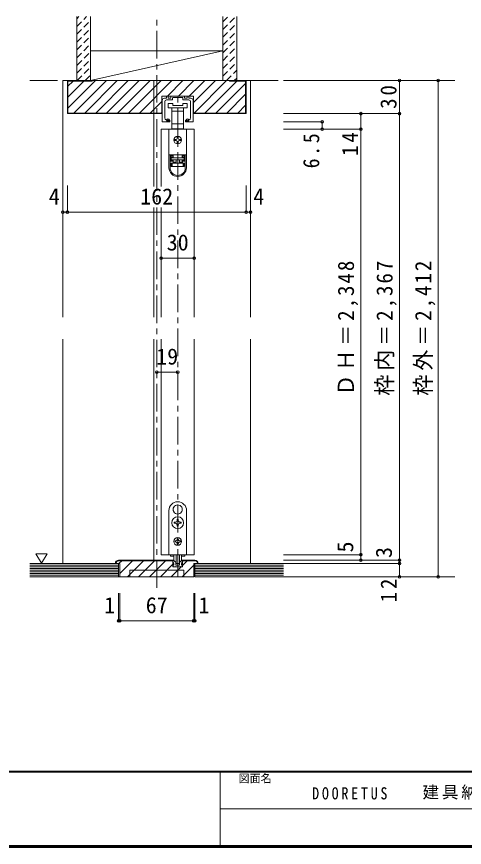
# Model space of a CAD drawing. Units: millimetres at full size, sheet at 1:5. Extents: x -957 to 993, y -689 to 708.
# Drawn here: x -167 to 239, y -689 to 64 of the extents above; entities that cross this region are included whole.
import ezdxf
from ezdxf.enums import TextEntityAlignment as Align

# ---------------------------------------------------------------- set-up
doc = ezdxf.new("R2010")
doc.units = ezdxf.units.MM
doc.header["$LTSCALE"] = 5
doc.header["$PDMODE"] = 32
doc.header["$PDSIZE"] = 2.5
doc.linetypes.add('CHAIN1', pattern=[8, 5, -1, 1, -1])
doc.linetypes.add('DASHED1', pattern=[1.8, 1.2, -0.6])
for name, color, linetype, lineweight in [('0-B_寸法', 7, 'Continuous', 9), ('F-0_補助線', 7, 'Continuous', 9), ('F-1_枠', 6, 'Continuous', 9)]:
    doc.layers.add(name, color=color, linetype=linetype, lineweight=lineweight)
doc.layers.add('F-A_文字', color=7, linetype='Continuous')
doc.styles.add('ＭＳ ゴシック', font='')
doc.styles.get('ＭＳ ゴシック').set_extended_font_data('MS Gothic')

# ---------------------------------------------------------------- blocks, each defined once
blk = doc.blocks.new('01')
at = {"layer": '0-B_寸法'}
for p, q in [((-8.95, 7.72), (-9.85, 7.72)), ((-5.85, 7.72), (5.85, 7.72)), ((8.95, 7.72), (9.85, 7.72)), ((-14, 3.72), (-14, -15.48)), ((-12, 5.72), (-10.45, 5.72)), ((-11.65, 2.72), (-11.65, -12.157)), ((-10.15, 6.02), (-10.15, 7.42)), ((-10.15, 4.22), (-4.95, 4.22)), ((-8.65, 6.02), (-8.65, 7.42)), ((-6.45, 5.72), (-8.35, 5.72)), ((-6.15, 7.42), (-6.15, 6.02)), ((-4.65, 4.52), (-4.65, 5.92)), ((-4.35, 6.22), (-0.3, 6.22)), ((0, 6.52), (-0.3, 6.22)), ((0, 6.52), (0.3, 6.22)), ((4.35, 6.22), (0.3, 6.22)), ((4.65, 4.52), (4.65, 5.92)), ((10.15, 4.22), (4.95, 4.22)), ((6.15, 7.42), (6.15, 6.02)), ((6.45, 5.72), (8.35, 5.72)), ((8.65, 6.02), (8.65, 7.42)), ((10.15, 6.02), (10.15, 7.42)), ((12, 5.72), (10.45, 5.72)), ((11.65, 2.72), (11.65, -12.157)), ((14, 3.72), (14, -15.48)), ((-7.15, -15.48), (-7.15, -14.405)), ((7.15, -15.48), (7.15, -14.405)), ((-13.7, -15.78), (-7.45, -15.78)), ((13.7, -15.78), (7.45, -15.78))]:
    blk.add_line(p, q, dxfattribs=at)
for centre, radius, start, end in [((-9.85, 7.42), 0.3, 90, 180), ((-8.95, 7.42), 0.3, 0, 90), ((-5.85, 7.42), 0.3, 90, 180), ((5.85, 7.42), 0.3, 0, 90), ((8.95, 7.42), 0.3, 90, 180), ((9.85, 7.42), 0.3, 0, 90), ((-12, 3.72), 2, 90, 180), ((-10.15, 2.72), 1.5, 90, 180), ((-10.45, 6.02), 0.3, 270, 0), ((-8.35, 6.02), 0.3, 180, 270), ((-6.45, 6.02), 0.3, 270, 0), ((-4.95, 4.52), 0.3, 270, 0), ((-4.35, 5.92), 0.3, 90, 180), ((4.35, 5.92), 0.3, 0, 90), ((4.95, 4.52), 0.3, 180, 270), ((6.45, 6.02), 0.3, 180, 270), ((8.35, 6.02), 0.3, 270, 0), ((10.45, 6.02), 0.3, 180, 270), ((10.15, 2.72), 1.5, 0, 90), ((12, 3.72), 2, 0, 90), ((-9.65, -12.157), 2, 180, 253.54075), ((-8.8, -9.28), 5, 253.54075, 284.75682), ((-7.45, -14.405), 0.3, 0, 104.75682), ((7.45, -14.405), 0.3, 75.24318, 180), ((8.8, -9.28), 5, 255.24318, 286.45925), ((9.65, -12.157), 2, 286.45925, 0), ((-13.7, -15.48), 0.3, 180, 270), ((-7.45, -15.48), 0.3, 270, 0), ((7.45, -15.48), 0.3, 180, 270), ((13.7, -15.48), 0.3, 270, 0)]:
    blk.add_arc(centre, radius, start, end, dxfattribs=at)
for p in [(-8.8, -14.28), (8.8, -14.28)]:
    blk.add_point(p, dxfattribs=at)

msp = doc.modelspace()

# ---------------------------------------------------------------- linework, layer by layer
at = {"layer": '0-B_寸法'}
for p, q in [((-112.205, 6.407), (-112.205, 64.407)), ((-99.705, 6.407), (-99.705, 64.407)), ((20.295, 6.407), (20.295, 64.407)), ((32.795, 6.407), (32.795, 64.407)), ((-99.705, 6.407), (20.295, 33.407)), ((-99.705, 33.407), (20.295, 33.407)), ((-124.705, 6.407), (-120.705, 6.407)), ((-124.705, 6.407), (-124.705, -208.093)), ((-120.705, -23.593), (-120.705, 6.407)), ((-120.206, -18.579), (-95.22, 6.407)), ((-120.206, -23.093), (-120.206, 5.907)), ((-120.206, -8.68), (-105.619, 5.907)), ((-120.206, 1.22), (-115.519, 5.907)), ((-114.82, -23.093), (-85.32, 6.407)), ((-104.921, -23.093), (-75.421, 6.407)), ((-99.705, 6.407), (20.295, 6.407)), ((-95.021, -23.093), (-65.521, 6.407)), ((-55.622, 6.407), (-85.122, -23.093)), ((-45.722, 6.407), (-75.222, -23.093)), ((-65.323, -23.093), (-35.823, 6.407)), ((-55.423, -23.093), (-25.923, 6.407)), ((-42.205, 6.407), (-42.205, -89.57)), ((-30.024, -7.593), (-16.024, 6.407)), ((-20.124, -7.593), (-6.124, 6.407)), ((-10.225, -7.593), (3.775, 6.407)), ((-6.305, -13.574), (13.675, 6.407)), ((-5.926, -23.093), (23.574, 6.407)), ((3.974, -23.093), (32.974, 5.907)), ((13.873, -23.093), (40.795, 3.828)), ((26.295, 5.907), (26.295, 6.407)), ((26.295, 5.907), (40.795, 5.907)), ((40.795, -23.093), (40.795, 5.907)), ((41.295, -23.593), (41.295, 6.407)), ((45.295, -208.093), (45.295, 6.407)), ((215.295, 6.407), (75.295, 6.407)), ((180.295, 6.407), (180.295, -23.593)), ((215.295, 6.407), (215.295, -431.593)), ((23.773, -23.093), (40.795, -6.072)), ((-45.524, -23.093), (-35.105, -12.675)), ((-35.105, -23.593), (-35.105, -7.593)), ((-6.305, -7.593), (-35.105, -7.593)), ((-29.205, -14.293), (-29.205, -18.293)), ((-25.205, -14.293), (-29.205, -14.293)), ((-25.205, -16.293), (-25.205, -14.293)), ((-16.205, -14.293), (-16.205, -16.293)), ((-12.205, -14.293), (-16.205, -14.293)), ((-12.205, -18.293), (-12.205, -14.293)), ((-6.305, -23.593), (-6.305, -7.593)), ((-35.624, -23.093), (-35.105, -22.575)), ((-29.205, -18.293), (-20.705, -18.293)), ((-25.955, -18.293), (-25.955, -21.293)), ((-25.955, -21.293), (-25.955, -32.893)), ((-25.955, -21.293), (-20.705, -21.293)), ((-16.205, -16.293), (-25.205, -16.293)), ((-20.705, -18.293), (-12.205, -18.293)), ((-20.705, -21.293), (-15.455, -21.293)), ((-15.455, -21.293), (-15.455, -18.293)), ((-15.455, -32.893), (-15.455, -21.293)), ((33.672, -23.093), (40.795, -15.971)), ((-35.105, -23.593), (-120.705, -23.593)), ((-35.105, -23.093), (-120.206, -23.093)), ((40.795, -23.093), (-6.305, -23.093)), ((41.295, -23.593), (-6.305, -23.593)), ((180.295, -23.593), (75.295, -23.593)), ((145.295, -23.593), (145.295, -37.593)), ((180.295, -443.593), (180.295, -23.593)), ((-35.705, -37.593), (-35.705, -89.57)), ((-5.705, -37.593), (-35.705, -37.593)), ((-28.605, -37.593), (-28.605, -60.893)), ((-12.805, -37.593), (-28.605, -37.593)), ((-25.955, -32.893), (-25.955, -37.293)), ((-20.705, -32.893), (-25.955, -32.893)), ((-25.955, -37.293), (-24.705, -37.293)), ((-15.455, -32.893), (-20.705, -32.893)), ((-16.705, -37.593), (-16.705, -37.293)), ((-16.705, -37.293), (-15.455, -37.293)), ((-15.455, -37.293), (-15.455, -32.893)), ((-12.805, -37.593), (-12.805, -60.893)), ((-5.705, -37.593), (-5.705, -208.093)), ((110.295, -31.093), (75.295, -31.093)), ((145.295, -37.593), (75.295, -37.593)), ((110.295, -31.093), (110.295, -37.593)), ((145.295, -37.593), (145.295, -423.594)), ((-21.205, -45.093), (-21.205, -46.093)), ((-20.205, -46.093), (-20.205, -45.093)), ((-22.205, -47.093), (-23.205, -47.093)), ((-23.205, -48.093), (-22.205, -48.093)), ((-21.205, -49.093), (-21.205, -50.093)), ((-20.205, -50.093), (-20.205, -49.093)), ((-18.205, -47.093), (-19.205, -47.093)), ((-19.205, -48.093), (-18.205, -48.093)), ((-28.605, -60.893), (-28.605, -60.993)), ((-12.805, -60.893), (-28.605, -60.893)), ((-28.605, -60.993), (-28.605, -72.693)), ((-27.605, -60.993), (-28.605, -60.993)), ((-27.605, -72.693), (-27.605, -60.993)), ((-24.905, -60.993), (-27.605, -60.993)), ((-26.805, -61.993), (-24.905, -61.993)), ((-26.805, -61.993), (-26.805, -66.693)), ((-24.905, -62.993), (-26.805, -62.993)), ((-24.905, -66.693), (-26.805, -66.693)), ((-24.705, -63.093), (-26.605, -63.093)), ((-26.605, -63.093), (-26.605, -63.593)), ((-25.605, -60.993), (-25.605, -60.893)), ((-24.905, -60.993), (-24.905, -61.993)), ((-24.905, -61.993), (-24.905, -62.993)), ((-24.905, -66.693), (-24.905, -68.593)), ((-24.705, -63.093), (-24.705, -60.893)), ((-24.705, -67.593), (-24.705, -65.593)), ((-24.705, -67.593), (-22.205, -67.593)), ((-24.705, -68.593), (-24.705, -67.593)), ((-22.205, -65.593), (-22.205, -68.593)), ((-19.205, -65.593), (-19.205, -68.593)), ((-16.705, -60.893), (-16.705, -63.093)), ((-14.805, -63.093), (-16.705, -63.093)), ((-16.705, -65.593), (-16.705, -67.593)), ((-16.505, -61.993), (-16.505, -60.993)), ((-13.805, -60.993), (-16.505, -60.993)), ((-16.505, -61.993), (-14.605, -61.993)), ((-16.505, -65.693), (-14.605, -65.693)), ((-16.505, -66.693), (-16.505, -65.693)), ((-16.505, -68.593), (-16.505, -66.693)), ((-14.605, -66.693), (-16.505, -66.693)), ((-15.805, -60.893), (-15.805, -60.993)), ((-14.805, -63.593), (-14.805, -63.093)), ((-14.605, -66.693), (-14.605, -61.993)), ((-12.805, -60.893), (-12.805, -60.993)), ((-12.805, -72.693), (-12.805, -60.993)), ((-26.605, -71.593), (-26.605, -68.593)), ((-26.605, -68.593), (-25.605, -68.593)), ((-25.605, -71.593), (-26.605, -71.593)), ((-25.605, -68.593), (-25.605, -71.593)), ((-25.605, -68.593), (-15.805, -68.593)), ((-15.805, -71.593), (-25.605, -71.593)), ((-15.805, -71.593), (-15.805, -68.593)), ((-15.805, -68.593), (-14.805, -68.593)), ((-14.805, -71.593), (-15.805, -71.593)), ((-14.805, -68.593), (-14.805, -71.593)), ((-120.705, -112.898), (-120.705, -88.839)), ((41.295, -112.898), (41.295, -92.339)), ((-120.705, -112.898), (41.295, -112.898)), ((-42.205, -108.683), (-42.205, -208.093)), ((-35.705, -108.683), (-35.705, -208.093)), ((-35.705, -154.594), (-5.705, -154.594)), ((-124.705, -228.093), (-124.705, -431.594)), ((-42.205, -228.093), (-42.205, -428.594)), ((-35.705, -228.093), (-35.705, -423.594)), ((-5.705, -228.093), (-5.705, -423.594)), ((45.295, -431.594), (45.295, -228.093)), ((-28.705, -423.594), (-28.705, -383.594)), ((-20.804, -378.445), (-20.705, -378.544)), ((-20.607, -378.445), (-20.705, -378.544)), ((-12.705, -383.594), (-12.705, -423.594)), ((-24.348, -384.582), (-24.213, -384.619)), ((-24.249, -384.754), (-24.213, -384.619)), ((-21.205, -391.444), (-21.205, -392.394)), ((-20.205, -391.444), (-21.205, -391.444)), ((-20.205, -392.394), (-20.205, -391.444)), ((-17.063, -384.582), (-17.198, -384.619)), ((-17.162, -384.754), (-17.198, -384.619)), ((-22.905, -394.094), (-23.855, -394.094)), ((-23.855, -394.094), (-23.855, -395.094)), ((-23.855, -395.094), (-22.905, -395.094)), ((-20.205, -397.744), (-20.205, -396.794)), ((-17.555, -394.094), (-18.505, -394.094)), ((-18.505, -395.094), (-17.555, -395.094)), ((-17.555, -395.094), (-17.555, -394.094)), ((-22.505, -411.094), (-23.105, -411.094)), ((-23.105, -411.094), (-23.105, -412.094)), ((-23.105, -412.094), (-22.505, -412.094)), ((-21.205, -409.194), (-20.205, -409.194)), ((-21.205, -409.194), (-21.205, -409.794)), ((-21.205, -413.394), (-21.205, -413.994)), ((-20.205, -413.994), (-21.205, -413.994)), ((-20.205, -409.194), (-20.205, -409.794)), ((-20.205, -413.394), (-20.205, -413.994)), ((-18.905, -411.094), (-18.305, -411.094)), ((-149.141, -422.78), (-144.141, -431.44)), ((-74.206, -429.093), (-25.105, -429.093)), ((-74.205, -428.594), (-25.105, -428.594)), ((-73.941, -431.594), (-71.441, -429.093)), ((-73.205, -440.758), (-61.541, -429.093)), ((-66.142, -443.594), (-51.642, -429.093)), ((-56.242, -443.594), (-41.742, -429.093)), ((-46.343, -443.594), (-31.843, -429.093)), ((-35.705, -423.594), (-5.705, -423.594)), ((-12.705, -423.594), (-28.705, -423.594)), ((-27.305, -423.594), (-27.305, -424.794)), ((-27.305, -424.794), (-24.173, -424.794)), ((-25.205, -428.594), (-24.663, -428.594)), ((-25.205, -429.594), (-25.205, -428.594)), ((-25.105, -434.593), (-25.105, -428.593)), ((-23.043, -430.006), (-24.309, -428.74)), ((-24.205, -428.015), (-24.205, -423.594)), ((-22.205, -423.594), (-22.205, -431.215)), ((-19.205, -423.594), (-19.205, -431.215)), ((-18.368, -430.006), (-17.102, -428.74)), ((-17.238, -424.794), (-14.105, -424.794)), ((-17.205, -428.015), (-17.205, -423.594)), ((-16.305, -428.594), (-5.205, -428.594)), ((-16.305, -429.093), (-5.205, -429.093)), ((-16.305, -433.355), (-12.044, -429.093)), ((-14.105, -423.594), (-14.105, -424.794)), ((145.295, -423.594), (75.295, -423.594)), ((180.295, -428.594), (75.295, -428.594)), ((145.295, -423.594), (145.295, -428.594)), ((-74.205, -431.594), (-154.705, -431.594)), ((-74.205, -433.094), (-154.705, -433.094)), ((-74.205, -434.594), (-154.705, -434.594)), ((-74.205, -436.094), (-154.705, -436.094)), ((-73.205, -431.594), (-77.205, -431.594)), ((-74.205, -443.593), (-74.205, -431.594)), ((-73.205, -443.594), (-73.205, -431.594)), ((-36.443, -443.594), (-25.105, -432.256)), ((-26.544, -443.594), (-17.544, -434.593)), ((-24.505, -434.593), (-24.991, -433.367)), ((-24.205, -433.093), (-24.805, -433.093)), ((-23.405, -434.593), (-24.505, -434.593)), ((-24.205, -433.093), (-24.205, -431.83)), ((-23.405, -434.593), (-23.205, -434.393)), ((-23.205, -434.393), (-23.005, -434.593)), ((-18.405, -434.593), (-23.005, -434.593)), ((-22.831, -430.094), (-22.505, -430.094)), ((-22.305, -432.793), (-22.305, -430.294)), ((-19.505, -431.515), (-21.905, -431.515)), ((-20.705, -433.393), (-20.405, -433.093)), ((-20.405, -433.093), (-19.405, -433.093)), ((-19.105, -432.793), (-19.105, -430.294)), ((-18.58, -430.094), (-18.905, -430.094)), ((-18.205, -434.393), (-18.405, -434.593)), ((-18.005, -434.593), (-18.205, -434.393)), ((-18.005, -434.593), (-16.905, -434.593)), ((-17.205, -433.093), (-17.205, -431.83)), ((-17.205, -433.093), (-16.605, -433.093)), ((-16.905, -434.593), (-16.42, -433.367)), ((-16.644, -443.594), (-6.205, -433.155)), ((-5.205, -443.593), (-5.205, -431.594)), ((-5.205, -431.594), (75.295, -431.594)), ((-5.205, -433.094), (75.295, -433.094)), ((-5.205, -434.594), (75.295, -434.594)), ((-5.205, -436.094), (75.295, -436.094)), ((180.295, -431.593), (75.295, -431.593)), ((215.295, -443.593), (215.295, -431.593)), ((-74.205, -437.594), (-154.705, -437.594)), ((-74.205, -439.094), (-154.705, -439.094)), ((-74.205, -440.594), (-154.705, -440.594)), ((-74.205, -442.094), (-154.705, -442.094)), ((-74.205, -443.594), (-154.705, -443.594)), ((-6.205, -443.594), (-73.205, -443.594)), ((-15.205, -443.594), (-15.205, -437.593)), ((-5.205, -437.594), (75.295, -437.594)), ((-5.205, -439.094), (75.295, -439.094)), ((-5.205, -440.594), (75.295, -440.594)), ((-5.205, -442.094), (75.295, -442.094)), ((-5.205, -443.594), (75.295, -443.594)), ((215.295, -443.593), (75.295, -443.593))]:
    msp.add_line(p, q, dxfattribs=at)
at = {"layer": '0-B_寸法', "linetype": 'DASHED1'}
for p, q in [((-112.177, 55.44), (-103.211, 64.407)), ((-112.177, 62.511), (-110.282, 64.407)), ((-112.177, 48.369), (-99.677, 60.869)), ((20.295, 52.732), (31.969, 64.407)), ((20.295, 59.803), (24.898, 64.407)), ((-112.177, 41.298), (-99.677, 53.798)), ((20.295, 45.661), (32.795, 58.161)), ((-112.177, 34.227), (-99.677, 46.727)), ((20.295, 38.59), (32.795, 51.09)), ((-112.177, 27.156), (-99.677, 39.656)), ((20.295, 31.519), (32.795, 44.019)), ((-111.856, 20.407), (-99.677, 32.585)), ((20.295, 24.448), (32.795, 36.948)), ((-112.205, 12.986), (-99.677, 25.514)), ((20.295, 17.377), (32.795, 29.877)), ((20.295, 10.306), (32.795, 22.806)), ((-111.714, 6.407), (-99.677, 18.443)), ((23.466, 6.407), (32.795, 15.735)), ((-104.643, 6.407), (-99.677, 11.372)), ((30.537, 6.407), (32.795, 8.664))]:
    msp.add_line(p, q, dxfattribs=at)
at = {"layer": '0-B_寸法', "linetype": 'CHAIN1'}
for p, q in [((-39.705, -453.593), (-39.705, 64.407)), ((-154.705, 6.407), (234.295, 6.407)), ((-20.705, -443.593), (-20.705, -7.593)), ((-154.705, -443.593), (234.295, -443.593))]:
    msp.add_line(p, q, dxfattribs=at)
at = {"layer": '0-B_寸法', "color": 4}
for p, q in [((-124.705, -112.898), (-124.705, -88.839)), ((-120.705, -112.898), (-120.705, -88.839)), ((41.295, -112.898), (41.295, -88.839)), ((45.295, -112.898), (45.295, -88.839)), ((-120.705, -112.898), (-124.705, -112.898)), ((41.295, -112.898), (45.295, -112.898)), ((-39.705, -258.093), (-20.705, -258.093)), ((-74.205, -483.593), (-74.205, -458.593)), ((-73.205, -483.593), (-73.205, -458.593)), ((-6.205, -483.593), (-6.205, -458.593)), ((-5.205, -483.593), (-5.205, -458.593)), ((-74.205, -483.593), (-73.205, -483.593)), ((-73.205, -483.593), (-6.205, -483.593)), ((-6.205, -483.593), (-5.205, -483.593))]:
    msp.add_line(p, q, dxfattribs=at)
at = {"layer": '0-B_寸法'}
for points in [[(45.295, 6.407), (41.295, 6.407), (-120.705, 6.407)], [(-98.205, 6.407), (-98.205, 5.907), (-120.206, 5.907)], [(-16.705, -37.293), (-24.705, -37.293), (-24.705, -37.593)], [(-26.805, -65.693), (-24.905, -65.693), (-24.905, -66.693)], [(-19.205, -67.593), (-16.705, -67.593), (-16.705, -68.593)], [(-14.605, -62.993), (-16.505, -62.993), (-16.505, -61.993)], [(-12.805, -60.993), (-13.805, -60.993), (-13.805, -72.693)], [(-21.205, -396.794), (-21.205, -397.744), (-20.205, -397.744)], [(-18.305, -411.094), (-18.305, -412.094), (-18.905, -412.094)], [(-149.141, -422.78), (-139.141, -422.78), (-144.141, -431.44)], [(-25.105, -434.593), (-16.305, -434.593), (-16.305, -428.593)], [(-16.205, -429.594), (-16.205, -428.594), (-16.748, -428.594)], [(-22.005, -433.093), (-21.005, -433.093), (-20.705, -433.393)], [(-6.205, -443.594), (-6.205, -431.594), (-2.205, -431.594)], [(-64.205, -443.594), (-64.205, -437.593), (-15.205, -437.593)]]:
    msp.add_lwpolyline(points, dxfattribs=at)
msp.add_lwpolyline([(-14.805, -65.593), (-26.605, -65.593), (-26.605, -63.593), (-14.805, -63.593)], close=True, dxfattribs=at)
for centre, radius in [((-20.705, -47.593), 3.5), ((-20.705, -394.594), 5.35), ((-20.705, -411.594), 3.5)]:
    msp.add_circle(centre, radius, dxfattribs=at)
for centre, radius, start, end in [((-20.705, -45.093), 0.5, 90, 180), ((-20.705, -45.093), 0.5, 0, 90), ((-23.205, -47.593), 0.5, 90, 180), ((-23.205, -47.593), 0.5, 180, 270), ((-22.205, -46.093), 1, 270, 0), ((-22.205, -49.093), 1, 0, 90), ((-20.705, -50.093), 0.5, 180, 270), ((-20.705, -50.093), 0.5, 270, 0), ((-19.205, -46.093), 1, 180, 270), ((-19.205, -49.093), 1, 90, 180), ((-18.205, -47.593), 0.5, 0, 90), ((-18.205, -47.593), 0.5, 270, 0), ((-20.705, -72.693), 7.9, 180, 0), ((-20.705, -72.693), 6.9, 180, 0), ((-20.705, -383.594), 8, 0, 180), ((-20.705, -382.594), 4.15, 91.3645, 208.6355), ((-20.705, -382.594), 4.15, 331.3645, 88.6355), ((-20.705, -382.594), 4.15, 211.3645, 328.6355), ((-22.905, -392.394), 1.7, 270, 0), ((-22.905, -396.794), 1.7, 0, 90), ((-18.505, -392.394), 1.7, 180, 270), ((-18.505, -396.794), 1.7, 90, 180), ((-22.505, -409.794), 1.3, 270, 0), ((-22.505, -413.394), 1.3, 0, 90), ((-18.905, -409.794), 1.3, 180, 270), ((-18.905, -413.394), 1.3, 90, 180), ((-74.205, -431.594), 3, 90, 180), ((-74.205, -431.594), 2.5, 90, 180), ((-24.663, -429.094), 0.5, 45, 90), ((-22.205, -428.015), 2, 180, 264.78409), ((-19.205, -428.015), 2, 275.21591, 0), ((-16.748, -429.094), 0.5, 90, 135), ((-5.205, -431.594), 3, 0, 90), ((-5.205, -431.594), 2.5, 0, 90), ((-27.205, -431.83), 3, 0, 48.19), ((-24.805, -433.293), 0.2, 90, 201.616), ((-22.831, -429.794), 0.3, 225, 270), ((-22.505, -430.294), 0.2, 0, 90), ((-22.405, -430.206), 0.2, 0, 84.78409), ((-22.005, -432.793), 0.3, 180, 270), ((-21.905, -431.215), 0.3, 180, 270), ((-19.505, -431.215), 0.3, 270, 0), ((-19.405, -432.793), 0.3, 270, 0), ((-19.005, -430.206), 0.2, 95.21591, 180), ((-18.905, -430.294), 0.2, 90, 180), ((-18.58, -429.794), 0.3, 270, 315), ((-14.206, -431.83), 3, 131.81, 180), ((-16.605, -433.293), 0.2, 338.384, 90)]:
    msp.add_arc(centre, radius, start, end, dxfattribs=at)
for p in [(180.295, 6.407), (215.295, 6.407), (145.295, -23.593), (180.295, -23.593), (110.295, -31.093), (110.295, -37.593), (145.295, -37.593), (-124.705, -112.898), (-120.705, -112.898), (41.295, -112.898), (45.295, -112.898), (-35.705, -154.594), (-5.705, -154.594), (-39.705, -258.093), (-20.705, -258.093), (145.295, -423.594), (145.295, -428.594), (180.295, -428.594), (180.295, -431.593), (180.295, -443.593), (215.295, -443.593), (-74.205, -483.593), (-73.205, -483.593), (-6.205, -483.593), (-5.205, -483.593)]:
    msp.add_point(p, dxfattribs=at)
at = {"layer": 'F-1_枠'}
for p, q in [((992.782, -619.898), (-957.218, -619.898)), ((992.782, -620.731), (-957.218, -620.731)), ((17.782, -620.731), (17.782, -687.398)), ((17.782, -654.065), (991.115, -654.066)), ((992.782, -687.398), (-957.218, -687.398)), ((992.782, -688.231), (-957.218, -688.231)), ((992.782, -689.065), (-957.218, -689.065))]:
    msp.add_line(p, q, dxfattribs=at)

# ---------------------------------------------------------------- block references
at = {"layer": '0-B_寸法'}
msp.add_blockref('01', (-20.705, -15.313), dxfattribs=at)

# ---------------------------------------------------------------- texts
at = {"layer": '0-B_寸法', "style": 'ＭＳ ゴシック'}
for s, p in [('4', (-137.569, -110.398)), ('162', (-54.705, -110.398)), ('4', (47.786, -110.398)), ('30', (-30.705, -152.094)), ('19', (-40.205, -255.593)), ('1', (-87.426, -481.093)), ('67', (-49.705, -481.093)), ('1', (-1.831, -481.093))]:
    msp.add_text(s, height=14.66, dxfattribs=at).set_placement(p, align=Align.BOTTOM_LEFT)
for s, p in [('5', (142.795, -421.594)), ('3', (177.795, -426.594))]:
    msp.add_text(s, height=14.66, rotation=90, dxfattribs=at).set_placement(p, align=Align.BOTTOM_LEFT)
at = {"layer": '0-B_寸法', "char_height": 14.66, "attachment_point": 7, "rotation": 90, "style": 'ＭＳ ゴシック'}
for s, insert in [('\\T1.27;\\W0.95;30', (177.795, -19.218)), ('\\T1.27;\\W0.9;6.5', (107.795, -73.195)), ('\\T1.27;\\W0.95;14', (142.795, -61.945)), ('\\T1.19;\\W0.95;ＤＨ＝2,348', (142.795, -279.344)), ('\\T1.19;\\W0.95;枠内＝2,367', (177.795, -279.344)), ('\\T1.19;\\W0.95;枠外＝2,412', (212.795, -279.344)), ('\\T1.27;\\W0.95;12', (177.795, -466.843))]:
    msp.add_mtext(s, dxfattribs=dict(at, insert=insert))
at = {"layer": 'F-0_補助線', "insert": (101.115, -645.731), "char_height": 11, "attachment_point": 7, "style": 'ＭＳ ゴシック'}
msp.add_mtext('\\T1.39;\\W0.85;DOORETUS', dxfattribs=at)
at = {"layer": 'F-A_文字', "style": 'ＭＳ ゴシック'}
msp.add_text('図面名', height=7.331, dxfattribs=at).set_placement((34.449, -632.398), align=Align.BOTTOM_LEFT)
at = {"layer": 'F-A_文字', "insert": (201.115, -645.731), "char_height": 11, "attachment_point": 7, "style": 'ＭＳ ゴシック'}
msp.add_mtext('\\T1.17;建具納まり図', dxfattribs=at)

doc.saveas('drawing.dxf')
